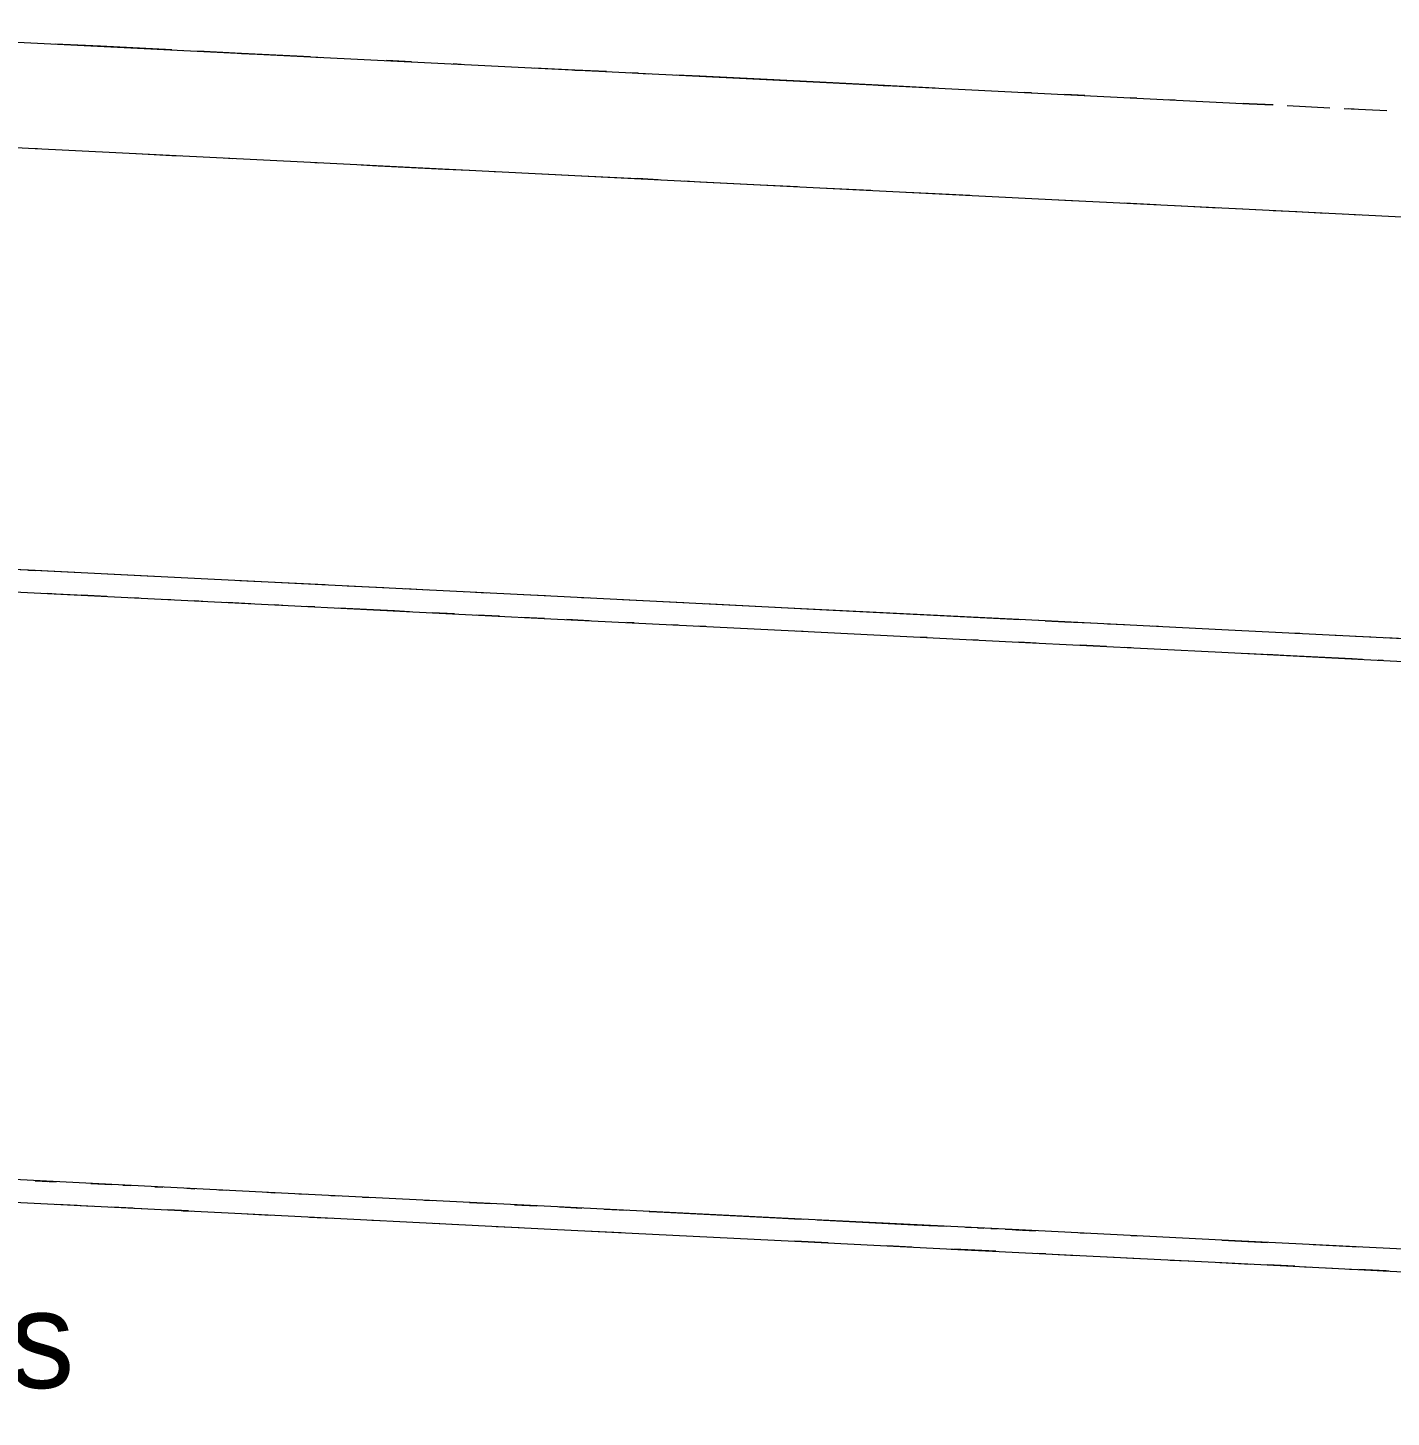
# Model space of a CAD drawing. Header units: metres. Extents: x 10 to 831, y 10 to 584.
# Drawn here: x 263.84 to 289.69, y 252.24 to 278.59 of the extents above; entities that cross this region are included whole.
import ezdxf

# ---------------------------------------------------------------- set-up
doc = ezdxf.new("R2010")
doc.units = ezdxf.units.M
doc.layers.add('TXT', color=7, linetype='Continuous', lineweight=18)
doc.layers.add('VIS', color=8, linetype='Continuous', lineweight=13)

msp = doc.modelspace()

# ---------------------------------------------------------------- linework, layer by layer
at = {"layer": 'VIS'}
for p, q in [((258.1812, 278.5908), (269.196, 278.0404)), ((265.216, 278.2392), (264.3612, 278.282)), ((266.564, 278.172), (265.216, 278.2392)), ((265.216, 278.2392), (265.412, 278.2292)), ((266.564, 278.172), (266.7596, 278.162)), ((267.888, 278.1056), (267.0604, 278.1468)), ((269.196, 278.0404), (267.888, 278.1056)), ((267.888, 278.1056), (268.4748, 278.0764)), ((269.196, 278.0404), (278.8556, 277.5572)), ((269.196, 278.0404), (269.3372, 278.0332)), ((269.196, 278.0404), (269.3908, 278.0304)), ((271.112, 277.9444), (270.638, 277.968)), ((272.0552, 277.8972), (271.8996, 277.9052)), ((274.208, 277.7896), (273.4456, 277.8276)), ((274.806, 277.7596), (274.208, 277.7896)), ((274.208, 277.7896), (274.4008, 277.78)), ((275.404, 277.73), (275.2544, 277.7372)), ((275.404, 277.73), (275.596, 277.72)), ((276.576, 277.6712), (276.1364, 277.6932)), ((277.728, 277.6136), (276.576, 277.6712)), ((278.856, 277.5572), (277.728, 277.6136)), ((278.8556, 277.5572), (286.9948, 277.1504)), ((279.96, 277.502), (278.856, 277.5572)), ((281.04, 277.448), (279.96, 277.502)), ((279.96, 277.502), (280.1496, 277.4924)), ((282.8672, 277.3568), (282.7384, 277.3632)), ((283.88, 277.306), (283.502, 277.3248)), ((284.8672, 277.2568), (284.7444, 277.2628)), ((285.588, 277.2204), (285.4688, 277.2264)), ((286.996, 277.15), (286.8796, 277.156)), ((286.9948, 277.1504), (287.4448, 277.1276)), ((286.9948, 277.1504), (287.168, 277.1416)), ((287.448, 277.1276), (286.996, 277.15)), ((286.996, 277.15), (287.1784, 277.1412)), ((287.7148, 277.1144), (288.5248, 277.0736)), ((288.7948, 277.0604), (289.6048, 277.0196)), ((288.988, 277.0504), (288.882, 277.056)), ((258.1812, 276.5908), (263.8468, 276.3076)), ((263.8468, 276.3076), (269.196, 276.0404)), ((263.848, 276.3076), (264.0188, 276.2992)), ((265.89, 276.2056), (266.564, 276.172)), ((266.564, 276.172), (266.7296, 276.1636)), ((267.5568, 276.122), (267.7224, 276.114)), ((269.196, 276.0404), (274.206, 275.7896)), ((269.196, 276.04), (269.3564, 276.032)), ((270.1588, 275.992), (270.48, 275.976)), ((270.48, 275.976), (271.744, 275.9128)), ((271.744, 275.9128), (272.2104, 275.8896)), ((272.6772, 275.866), (272.8324, 275.8584)), ((273.598, 275.82), (274.208, 275.7896)), ((274.206, 275.7896), (278.8556, 275.5572)), ((274.208, 275.7896), (275.404, 275.73)), ((275.404, 275.73), (275.8436, 275.708)), ((275.7884, 275.7104), (275.404, 275.73)), ((276.2828, 275.686), (276.576, 275.6712)), ((276.576, 275.6712), (277.728, 275.6136)), ((277.728, 275.6136), (278.4328, 275.5784)), ((278.8556, 275.5572), (283.1244, 275.3436)), ((278.856, 275.5572), (279.822, 275.5088)), ((280.5, 275.4752), (281.04, 275.448)), ((281.04, 275.448), (281.7, 275.4148)), ((283.124, 275.344), (283.754, 275.3124)), ((283.1244, 275.3436), (286.9948, 275.1504)), ((284.622, 275.2688), (285.112, 275.2444)), ((285.112, 275.2444), (285.2312, 275.2384)), ((285.588, 275.2208), (286.064, 275.1968)), ((286.064, 275.1968), (286.4136, 275.1792)), ((286.7632, 275.162), (286.996, 275.15)), ((286.9948, 275.1504), (290.4496, 274.9776)), ((286.996, 275.15), (287.1088, 275.1444)), ((287.448, 275.1276), (287.9, 275.1052)), ((287.9, 275.1052), (288.4476, 275.0776)), ((288.776, 275.0612), (289.094, 275.0452)), ((268.7716, 268.0616), (263.4512, 268.3276)), ((263.8468, 268.3076), (263.6892, 268.3156)), ((266.224, 268.1888), (263.8468, 268.3076)), ((263.8468, 268.3076), (263.9788, 268.3012)), ((269.196, 268.0404), (267.8588, 268.1072)), ((273.7548, 267.8124), (268.7716, 268.0616)), ((269.4744, 268.0264), (269.196, 268.0404)), ((270.5876, 267.9708), (269.8916, 268.0056)), ((271.4228, 267.9288), (271.0052, 267.9496)), ((263.4512, 267.8996), (268.7716, 267.6336)), ((264.3708, 267.8536), (264.2104, 267.8616)), ((264.77, 267.8336), (264.374, 267.8532)), ((265.3344, 267.8052), (264.8528, 267.8292)), ((265.9404, 267.7748), (265.7888, 267.7824)), ((266.5468, 267.7448), (266.3952, 267.7524)), ((267.1532, 267.7144), (267.0016, 267.722)), ((268.0628, 267.6688), (267.608, 267.6916)), ((272.536, 267.8732), (272.1184, 267.894)), ((273.6492, 267.8176), (273.232, 267.8384)), ((278.3796, 267.5812), (273.7548, 267.8124)), ((274.4644, 267.7768), (274.3352, 267.7832)), ((275.4976, 267.7252), (275.11, 267.7444)), ((276.2724, 267.6864), (275.8852, 267.7056)), ((268.6692, 267.6384), (268.5176, 267.646)), ((268.7716, 267.6336), (273.7548, 267.3844)), ((269.2752, 267.6084), (269.124, 267.616)), ((270.7912, 267.5324), (269.73, 267.5856)), ((271.0752, 267.5184), (270.7912, 267.5324)), ((271.9268, 267.4756), (271.5012, 267.4968)), ((272.7788, 267.4332), (272.3528, 267.4544)), ((273.6308, 267.3904), (273.2048, 267.4116)), ((278.8556, 267.5572), (276.66, 267.6672)), ((282.6256, 267.3688), (278.3796, 267.5812)), ((282.6504, 267.3676), (278.8556, 267.5572)), ((273.7548, 267.3844), (278.3796, 267.1532)), ((274.4824, 267.348), (274.0564, 267.3692)), ((275.3344, 267.3052), (275.1924, 267.3124)), ((276.1656, 267.2636), (276.034, 267.2704)), ((276.6928, 267.2372), (276.5608, 267.244)), ((278.3796, 267.1532), (282.6256, 266.9408)), ((278.5372, 267.1452), (278.4056, 267.1516)), ((286.4752, 267.1764), (282.6256, 267.3688)), ((283.1244, 267.3436), (283.006, 267.3496)), ((283.3396, 267.3332), (283.1244, 267.3436)), ((283.1244, 267.3436), (283.6236, 267.3188)), ((283.9848, 267.3008), (283.662, 267.3168)), ((284.6296, 267.2684), (284.3072, 267.2848)), ((285.2748, 267.2364), (285.1672, 267.2416)), ((289.9116, 267.0044), (286.4752, 267.1764)), ((280.8872, 267.0276), (280.7664, 267.0336)), ((281.8552, 266.9792), (281.734, 266.9852)), ((282.9584, 266.924), (282.6256, 266.9408)), ((282.6256, 266.9408), (286.4752, 266.7484)), ((282.8228, 266.9308), (282.702, 266.9368)), ((287.9544, 267.1024), (287.8584, 267.1072)), ((288.7224, 267.064), (288.6264, 267.0688)), ((289.298, 267.0352), (289.0104, 267.0496)), ((290.066, 266.9968), (289.586, 267.0208)), ((284.2888, 266.8576), (283.7896, 266.8824)), ((284.7584, 266.834), (284.6376, 266.84)), ((286.4752, 266.7484), (289.9116, 266.5764)), ((288.9484, 266.6244), (286.8648, 266.7288)), ((287.8608, 266.6788), (287.3412, 266.7048)), ((289.1444, 266.6148), (288.9484, 266.6244)), ((288.9484, 266.6244), (289.0732, 266.6184)), ((289.536, 266.5952), (289.438, 266.6)), ((268.7716, 256.4896), (263.4512, 256.7556)), ((263.9784, 256.7292), (264.374, 256.7092)), ((264.05, 256.7256), (264.2104, 256.7176)), ((265.0336, 256.6764), (265.4292, 256.6564)), ((265.6372, 256.646), (265.7888, 256.6384)), ((266.2436, 256.616), (266.3952, 256.6084)), ((266.85, 256.5856), (267.0016, 256.578)), ((267.4564, 256.5552), (267.608, 256.5476)), ((268.366, 256.5096), (268.5176, 256.502)), ((273.7548, 256.2404), (268.7716, 256.4896)), ((268.9724, 256.4792), (269.124, 256.472)), ((269.5784, 256.4492), (269.73, 256.4416)), ((270.1848, 256.4188), (270.3364, 256.4112)), ((271.3592, 256.36), (271.5012, 256.3528)), ((263.4512, 256.3276), (268.7716, 256.0616)), ((264.77, 256.2616), (264.374, 256.2812)), ((264.594, 256.2704), (265.0632, 256.2468)), ((265.8248, 256.2088), (265.4292, 256.2284)), ((265.8444, 256.2076), (266.0008, 256.2)), ((266.8796, 256.156), (266.484, 256.1756)), ((266.782, 256.1608), (266.9384, 256.1532)), ((267.9976, 256.1), (268.44, 256.078)), ((272.2108, 256.3176), (272.6368, 256.296)), ((273.0628, 256.2748), (273.4888, 256.2536)), ((278.3796, 256.0092), (273.7548, 256.2404)), ((273.9148, 256.2324), (274.3404, 256.2108)), ((274.7664, 256.1896), (275.1924, 256.1684)), ((275.6184, 256.1472), (275.9024, 256.1328)), ((275.9024, 256.1328), (278.4056, 256.0076)), ((268.7716, 256.0616), (273.7548, 255.8124)), ((269.178, 256.0412), (269.6204, 256.0188)), ((270.3584, 255.982), (270.506, 255.9748)), ((271.5388, 255.9232), (271.9816, 255.9008)), ((272.7192, 255.864), (273.0144, 255.8492)), ((273.0144, 255.8492), (273.1524, 255.8424)), ((277.7036, 256.0428), (278.3644, 256.0096)), ((282.6256, 255.7968), (278.3796, 256.0092)), ((278.3796, 256.0092), (278.5384, 256.0012)), ((278.8008, 255.988), (280.6452, 255.8956)), ((279.2888, 255.9636), (280.2136, 255.9172)), ((279.3316, 255.9616), (279.8076, 255.9376)), ((280.6452, 255.8956), (281.2504, 255.8656)), ((280.8312, 255.8864), (280.9592, 255.88)), ((280.9184, 255.882), (281.0768, 255.874)), ((281.6132, 255.8472), (281.734, 255.8412)), ((281.844, 255.8356), (281.9652, 255.8296)), ((282.0972, 255.8232), (282.218, 255.8172)), ((273.7548, 255.8124), (278.3796, 255.5812)), ((274.3964, 255.78), (275.0872, 255.7456)), ((279.0144, 255.5492), (278.3796, 255.5812)), ((278.3796, 255.5812), (282.6256, 255.3688)), ((282.37, 255.8096), (282.4984, 255.8032)), ((282.5048, 255.8028), (282.6636, 255.7948)), ((282.5716, 255.7996), (282.6932, 255.7932)), ((282.5808, 255.7988), (282.944, 255.7808)), ((286.4752, 255.6044), (282.6256, 255.7968)), ((283.7908, 255.7384), (283.9116, 255.7324)), ((284.7584, 255.69), (284.8796, 255.684)), ((289.9116, 255.4324), (286.4752, 255.6044)), ((286.4752, 255.6044), (287.3412, 255.5608)), ((280.6008, 255.47), (280.1248, 255.4936)), ((281.344, 255.4328), (281.9852, 255.4008)), ((282.1876, 255.3908), (281.3944, 255.4304)), ((282.6256, 255.3688), (286.4752, 255.1764)), ((283.1396, 255.3432), (282.9812, 255.3508)), ((283.1396, 255.3432), (283.7284, 255.3136)), ((288.2072, 255.5176), (289.0732, 255.4744)), ((284.3172, 255.284), (284.906, 255.2548)), ((285.4948, 255.2252), (285.848, 255.2076)), ((286.4368, 255.178), (287.0256, 255.1488)), ((286.4752, 255.1764), (289.9116, 255.0044)), ((287.8608, 255.1068), (287.3412, 255.1328)), ((287.6144, 255.1192), (287.7212, 255.114)), ((288.0416, 255.098), (288.1484, 255.0924)), ((288.4684, 255.0764), (288.5752, 255.0712)), ((288.8956, 255.0552), (289.216, 255.0392)), ((289.5928, 255.0204), (289.0732, 255.0464)), ((289.536, 255.0232), (289.6428, 255.018))]:
    msp.add_line(p, q, dxfattribs=at)

# ---------------------------------------------------------------- texts
at = {"layer": 'TXT'}
msp.add_text('chandelier R950, 12+6 pierced brass lanterns', height=1.84, dxfattribs=at).set_placement((215, 252.8))

doc.saveas('drawing.dxf')
